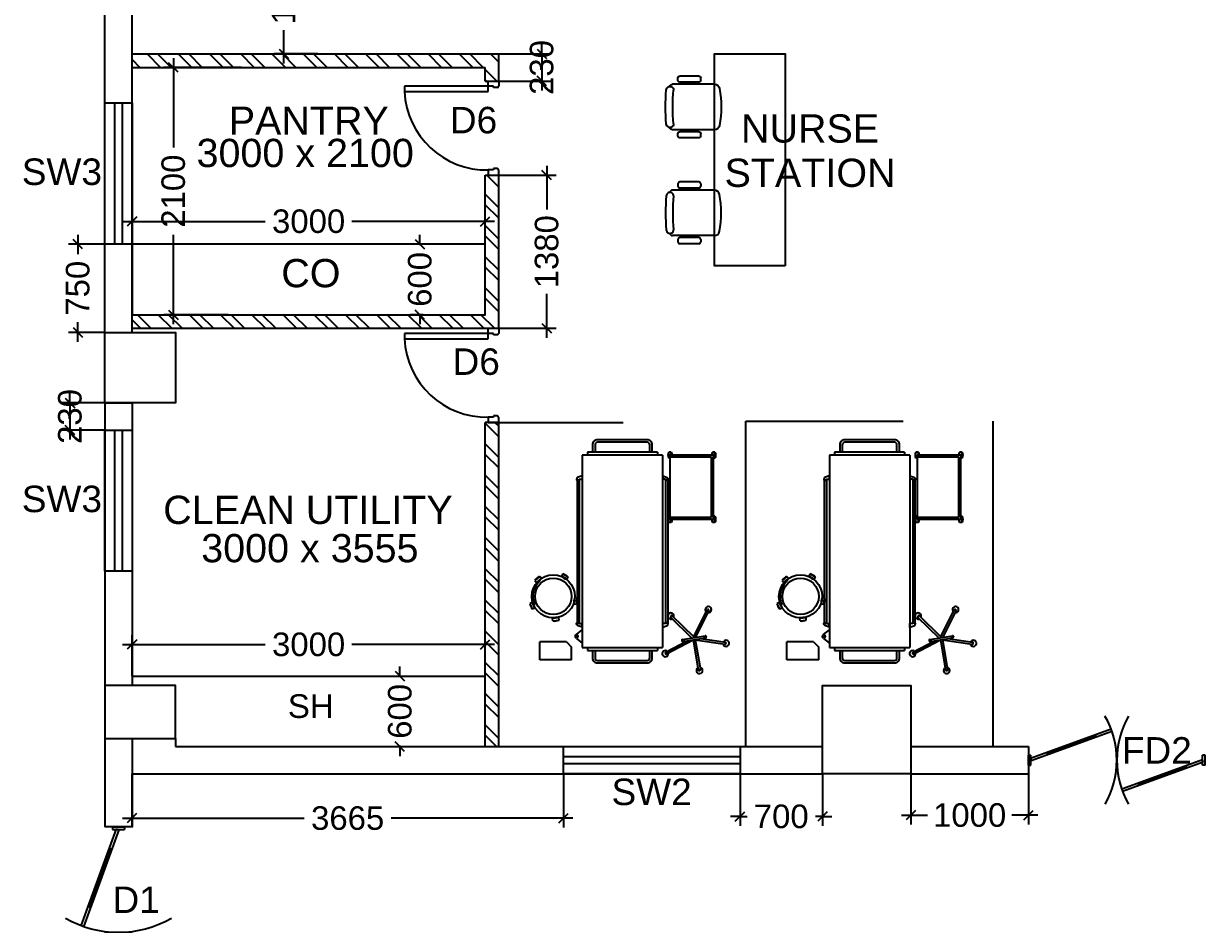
# Model space of a CAD drawing. Extents: x 7897917 to 8423973, y -6487334 to -6173396.
# Drawn here: x 7997062 to 8007034, y -6431390 to -6423734 of the extents above; entities that cross this region are included whole.
import ezdxf
from ezdxf.enums import TextEntityAlignment as Align

# ---------------------------------------------------------------- set-up
doc = ezdxf.new("R2010")
doc.units = 0
doc.header["$LTSCALE"] = 600
doc.header["$MEASUREMENT"] = 0
doc.header["$PDMODE"] = 35
doc.layers.get('0').update_dxf_attribs({"linetype": 'CONTINUOUS'})
doc.layers.get('Defpoints').update_dxf_attribs({"linetype": 'CONTINUOUS'})
for name, color, linetype in [('Beds', 33, 'CONTINUOUS'), ('Counter', 7, 'CONTINUOUS'), ('DOOR', 32, 'CONTINUOUS'), ('Fire Door', 10, 'CONTINUOUS'), ('FURN', 32, 'CONTINUOUS'), ('furniture', 33, 'CONTINUOUS'), ('joinery', 7, 'CONTINUOUS'), ('LA-column', 3, 'CONTINUOUS'), ('LOADING', 140, 'CONTINUOUS'), ('PARTI', 21, 'CONTINUOUS'), ('Parti Hat', 35, 'CONTINUOUS'), ('Room Dim', 1, 'CONTINUOUS'), ('Shleves', 7, 'CONTINUOUS'), ('TEXT', 6, 'CONTINUOUS'), ('Walls', 7, 'CONTINUOUS'), ('WIN', 151, 'CONTINUOUS'), ('Window', 4, 'CONTINUOUS'), ('Working Dim', 5, 'CONTINUOUS')]:
    doc.layers.add(name, color=color, linetype=linetype)
doc.styles.add('ari', font='arial.ttf')
doc.styles.add('ARIAL', font='arial.ttf')
doc.linetypes.add('ZIGZAG', pattern='A,0.0001,-0.2,[131,ltypeshp.shx,S=0.2,R=0,X=-0.2,Y=0],-0.4,[131,ltypeshp.shx,S=0.2,R=180,X=0.2,Y=0],-0.2', length=0.8001)
doc.dimstyles.new('int. dim', dxfattribs={"dimtxt": 450, "dimasz": 80, "dimexe": 80, "dimexo": 0, "dimgap": 70, "dimtad": 0, "dimdec": 0, "dimzin": 12, "dimdsep": 46, "dimtxsty": 'ari', "dimblk": 'OBLIQUE', "dimcen": 2, "dimdle": 80, "dimclrd": 256, "dimclre": 256, "dimclrt": 6, "dimadec": 0, "dimazin": 0, "dimtfac": 1, "dimtdec": 0, "dimtix": 1, "dimtmove": 2, "dimatfit": 3, "dimfxl": 1, "dimtolj": 1, "dimtzin": 0, "dimlwd": -1, "dimlwe": -1, "dimarcsym": 0})

# ---------------------------------------------------------------- blocks, each defined once
blk = doc.blocks.new('1000')
at = {"layer": 'DOOR'}
for p, q in [((0, -100), (0, 0)), ((0, 0), (50, 0)), ((50, -100), (0, -100)), ((50, 0), (50, -2)), ((63, -49), (50, -49)), ((50, -49), (50, -100)), ((50, -100), (50, -901)), ((100, -100), (50, -100)), ((63, -13), (61, -13)), ((63, -13), (63, -49)), ((100, -901), (100, -100)), ((837, -13), (837, -49)), ((837, -13), (839, -13)), ((837, -49), (850, -49)), ((850, 0), (850, -2)), ((900, 0), (850, 0)), ((850, -49), (850, -100)), ((850, -100), (900, -100)), ((900, -100), (900, 0)), ((50, -901), (100, -901))]:
    blk.add_line(p, q, dxfattribs=at)
for centre, major_axis, start_param, end_param in [((50, -13), (-7.95, 7.95), 3.926991, 5.497787), ((850, -13), (7.95, 7.95), 0.785398, 2.356194)]:
    blk.add_ellipse(centre, major_axis=major_axis, ratio=1, start_param=start_param, end_param=end_param, dxfattribs=at)
at = {"layer": 'DOOR', "color": 145}
blk.add_ellipse((64, -115), major_axis=(-520, 590), ratio=1, start_param=2.464943, end_param=4.009476, dxfattribs=at)
blk = doc.blocks.new('A$C3F1C328A')
at = {"layer": 'furniture'}
for p, q in [((354.9, 204.2), (-2.2, 204.2)), ((44.1, 238.5), (44.1, 256.7)), ((221, 273.8), (61.2, 273.8)), ((221, 221.3), (61.2, 221.3)), ((172.4, 204.2), (172.4, 221.3)), ((195.7, 204.2), (195.7, 221.3)), ((238.2, 238.5), (238.2, 256.7)), ((354.9, -181.9), (-2.2, -181.9)), ((221, -198.9), (61.2, -198.9)), ((172.4, -198.9), (172.4, -181.9)), ((195.7, -198.9), (195.7, -181.9)), ((44.1, -234.3), (44.1, -216.1)), ((221, -251.5), (61.2, -251.5)), ((238.2, -234.3), (238.2, -216.1))]:
    blk.add_line(p, q, dxfattribs=at)
at = {"layer": 'furniture', "extrusion": (0, 0, -1)}
for centre, major_axis, start_param, end_param in [((-2.2, 182.4), (-15.5, -15.5), 0.934239, 2.356194), ((61.2, 256.7), (-12.1, -12.1), 0.785398, 2.356194), ((61.2, 238.5), (12.1, -12.1), 0.785398, 2.356194), ((221, 256.7), (12.1, -12.1), 3.926991, 5.497787), ((221, 238.5), (-12.1, -12.1), 3.926991, 5.497787), ((354.9, 160.5), (-12.6, -41.9), 2.848497, 4.251168), ((1541.4, 11.3), (1599.3, -104.6), 2.986471, 3.166131), ((-24.1, 154.9), (21.7, -21.7), 2.356194, 5.497787), ((1554.9, 11.3), (11.3, -1554.9), 1.485446, 1.670638), ((-524.7, 11.2), (8.6, -935.9), 4.553487, 4.889738), ((-24.1, -132.5), (21.7, -21.7), 5.497787, 8.63938), ((-2.2, -160), (15.5, -15.5), 0.785398, 2.207354), ((61.2, -216.1), (-12.1, -12.1), 0.785398, 2.356194), ((221, -216.1), (12.1, -12.1), 3.926991, 5.497787), ((354.9, -138.1), (0.5, -43.8), -1.391051, 0.011619), ((61.2, -234.3), (12.1, -12.1), 0.785398, 2.356194), ((221, -234.3), (-12.1, -12.1), 3.926991, 5.497787)]:
    blk.add_ellipse(centre, major_axis=major_axis, ratio=1, start_param=start_param, end_param=end_param, dxfattribs=at)
blk = doc.blocks.new('_Oblique')
at = {"color": 0, "linetype": 'ByBlock', "lineweight": -2}
blk.add_line((-0.5, -0.5), (0.5, 0.5), dxfattribs=at)
blk = doc.blocks.new('*D2228')
at = {"layer": 'Defpoints', "color": 0, "transparency": 16777216}
for p in [(7998335, -6424109.3), (7998914.9, -6424109.3, 23.1), (7998800, -6426208.9, 33.3)]:
    blk.add_point(p, dxfattribs=at)
at = {"layer": 'Working Dim', "transparency": 16777216}
for p, q in [((7998335, -6424029.3), (7998335, -6424789.1)), ((7998914.9, -6424109.3), (7998255, -6424109.3)), ((7998335, -6426288.9), (7998335, -6425529.1)), ((7998800, -6426208.9), (7998255, -6426208.9))]:
    blk.add_line(p, q, dxfattribs=at)
at = {"layer": 'Working Dim', "transparency": 16777216, "xscale": 80, "yscale": 80, "zscale": 80}
for p, rotation in [((7998335, -6424109.3), 90), ((7998335, -6426208.9), 270)]:
    blk.add_blockref('_Oblique', p, dxfattribs=dict(at, rotation=rotation))
at = {"layer": 'Working Dim', "color": 6, "transparency": 16777216, "insert": (7998335, -6425159.1), "char_height": 200, "attachment_point": 5, "rotation": 90, "style": 'ari'}
blk.add_mtext('\\A1;2100', dxfattribs=at)
blk = doc.blocks.new('*D2236')
at = {"layer": 'Defpoints', "color": 0, "transparency": 16777216}
for p in [(7997983.9, -6425415.9), (7997983.9, -6425608.9, 33.3), (8000983.9, -6425608.9, 33.3)]:
    blk.add_point(p, dxfattribs=at)
at = {"layer": 'Working Dim', "transparency": 16777216}
for p, q in [((7997983.9, -6425608.9), (7997983.9, -6425335.9)), ((8000983.9, -6425608.9), (8000983.9, -6425335.9)), ((7997903.9, -6425415.9), (7999115.6, -6425415.9)), ((8001063.9, -6425415.9), (7999852.1, -6425415.9))]:
    blk.add_line(p, q, dxfattribs=at)
at = {"layer": 'Working Dim', "transparency": 16777216, "xscale": 80, "yscale": 80, "zscale": 80, "rotation": 180}
blk.add_blockref('_Oblique', (7997983.9, -6425415.9), dxfattribs=at)
at = {"layer": 'Working Dim', "transparency": 16777216, "xscale": 80, "yscale": 80, "zscale": 80}
blk.add_blockref('_Oblique', (8000983.9, -6425415.9), dxfattribs=at)
at = {"layer": 'Working Dim', "color": 6, "transparency": 16777216, "insert": (7999483.9, -6425415.9), "char_height": 200, "attachment_point": 5, "style": 'ari'}
blk.add_mtext('\\A1;3000', dxfattribs=at)
blk = doc.blocks.new('*D2238')
at = {"layer": 'Defpoints', "color": 0, "transparency": 16777216}
for p in [(7999513.9, -6422873.7, 13.3), (7999272.5, -6423993.3), (7999563.4, -6423993.3, 23.1)]:
    blk.add_point(p, dxfattribs=at)
at = {"layer": 'Working Dim', "transparency": 16777216}
for p, q in [((7999272.5, -6422793.7), (7999272.5, -6423074.6)), ((7999513.9, -6422873.7), (7999192.5, -6422873.7)), ((7999272.5, -6424073.3), (7999272.5, -6423792.4)), ((7999563.4, -6423993.3), (7999192.5, -6423993.3))]:
    blk.add_line(p, q, dxfattribs=at)
at = {"layer": 'Working Dim', "transparency": 16777216, "xscale": 80, "yscale": 80, "zscale": 80}
for p, rotation in [((7999272.5, -6422873.7), 90), ((7999272.5, -6423993.3), 270)]:
    blk.add_blockref('_Oblique', p, dxfattribs=dict(at, rotation=rotation))
at = {"layer": 'Working Dim', "color": 6, "transparency": 16777216, "insert": (7999272.5, -6423433.5), "char_height": 200, "attachment_point": 5, "rotation": 90, "style": 'ari'}
blk.add_mtext('\\A1;1120', dxfattribs=at)
blk = doc.blocks.new('*D2242')
at = {"layer": 'Defpoints', "color": 0, "transparency": 16777216}
for p in [(8004598.3, -6430108.8, 13.3), (8005598.4, -6430108.8, 13.3), (8005598.4, -6430461.2)]:
    blk.add_point(p, dxfattribs=at)
at = {"layer": 'Working Dim', "transparency": 16777216}
for p, q in [((8004598.3, -6430108.8), (8004598.3, -6430541.2)), ((8005598.4, -6430108.8), (8005598.4, -6430541.2)), ((8004518.3, -6430461.2), (8004739.5, -6430461.2)), ((8005678.4, -6430461.2), (8005457.2, -6430461.2))]:
    blk.add_line(p, q, dxfattribs=at)
at = {"layer": 'Working Dim', "transparency": 16777216, "xscale": 80, "yscale": 80, "zscale": 80, "rotation": 180}
blk.add_blockref('_Oblique', (8004598.3, -6430461.2), dxfattribs=at)
at = {"layer": 'Working Dim', "transparency": 16777216, "xscale": 80, "yscale": 80, "zscale": 80}
blk.add_blockref('_Oblique', (8005598.4, -6430461.2), dxfattribs=at)
at = {"layer": 'Working Dim', "color": 6, "transparency": 16777216, "insert": (8005098.4, -6430461.2), "char_height": 200, "attachment_point": 5, "style": 'ari'}
blk.add_mtext('\\A1;1000', dxfattribs=at)
blk = doc.blocks.new('*D2243')
at = {"layer": 'Defpoints', "color": 0, "transparency": 16777216}
for p in [(7997982.9, -6430108.8, 13.3), (8001648.1, -6430108.8), (7997982.9, -6430486.9)]:
    blk.add_point(p, dxfattribs=at)
at = {"layer": 'Working Dim', "transparency": 16777216}
for p, q in [((7997982.9, -6430108.8), (7997982.9, -6430566.9)), ((8001648.1, -6430108.8), (8001648.1, -6430566.9)), ((7997902.9, -6430486.9), (7999446.2, -6430486.9)), ((8001728.1, -6430486.9), (8000184.8, -6430486.9))]:
    blk.add_line(p, q, dxfattribs=at)
at = {"layer": 'Working Dim', "transparency": 16777216, "xscale": 80, "yscale": 80, "zscale": 80, "rotation": 180}
blk.add_blockref('_Oblique', (7997982.9, -6430486.9), dxfattribs=at)
at = {"layer": 'Working Dim', "transparency": 16777216, "xscale": 80, "yscale": 80, "zscale": 80}
blk.add_blockref('_Oblique', (8001648.1, -6430486.9), dxfattribs=at)
at = {"layer": 'Working Dim', "color": 6, "transparency": 16777216, "insert": (7999815.5, -6430486.9), "char_height": 200, "attachment_point": 5, "style": 'ari'}
blk.add_mtext('\\A1;3665', dxfattribs=at)
blk = doc.blocks.new('*D2244')
at = {"layer": 'Defpoints', "color": 0, "transparency": 16777216}
for p in [(8000983.9, -6429010.7), (7997983.9, -6429278.8, 23.1), (8000983.9, -6429278.8, 23.1)]:
    blk.add_point(p, dxfattribs=at)
at = {"layer": 'Working Dim', "transparency": 16777216}
for p, q in [((7997983.9, -6429278.8), (7997983.9, -6428930.7)), ((8000983.9, -6429278.8), (8000983.9, -6428930.7)), ((7997903.9, -6429010.7), (7999115.6, -6429010.7)), ((8001063.9, -6429010.7), (7999852.1, -6429010.7))]:
    blk.add_line(p, q, dxfattribs=at)
at = {"layer": 'Working Dim', "transparency": 16777216, "xscale": 80, "yscale": 80, "zscale": 80, "rotation": 180}
blk.add_blockref('_Oblique', (7997983.9, -6429010.7), dxfattribs=at)
at = {"layer": 'Working Dim', "transparency": 16777216, "xscale": 80, "yscale": 80, "zscale": 80}
blk.add_blockref('_Oblique', (8000983.9, -6429010.7), dxfattribs=at)
at = {"layer": 'Working Dim', "color": 6, "transparency": 16777216, "insert": (7999483.9, -6429010.7), "char_height": 200, "attachment_point": 5, "style": 'ari'}
blk.add_mtext('\\A1;3000', dxfattribs=at)
blk = doc.blocks.new('HF12177-P')
for p, q in [((0, 0), (-0.172, 0.237)), ((0, 0), (0.172, 0.237)), ((-0.02, -0.007), (-0.189, 0.225)), ((0.02, -0.007), (0.189, 0.225)), ((-0.063, -0.027), (-0.295, -0.102)), ((-0.01, -0.031), (-0.289, -0.121)), ((-0.12, -0.015), (-0.12, -0.019)), ((-0.112, -0.007), (0.112, -0.007)), ((-0.112, -0.027), (0.112, -0.027)), ((-0.1, -0.007), (-0.1, -0.027)), ((-0.01, -0.031), (-0.01, -0.324)), ((0.01, -0.031), (0.01, -0.324)), ((0.01, -0.031), (0.289, -0.121)), ((0.063, -0.027), (0.295, -0.102)), ((0.1, -0.007), (0.1, -0.027)), ((0.12, -0.015), (0.12, -0.019))]:
    blk.add_line(p, q)
for centre, radius, start, end in [((-0.185, 0.238), 0.03, 325.4712, 286.5288), ((-0.182, 0.23), 0.008, 126.3733, 216), ((0, -0.017), 0.315, 125.6267, 126.3733), ((-0.179, 0.233), 0.008, 36, 125.6267), ((0.185, 0.238), 0.03, 253.4712, 214.5288), ((0.179, 0.233), 0.008, 54.3733, 144), ((0, -0.017), 0.315, 53.6267, 54.3733), ((0.182, 0.23), 0.008, 324, 53.6267), ((-0.3, -0.114), 0.03, 37.4712, 358.5288), ((-0.293, -0.11), 0.008, 108, 197.6267), ((0, -0.017), 0.315, 197.6267, 198.3733), ((-0.112, -0.015), 0.008, 90, 180), ((-0.112, -0.019), 0.008, 180, 270), ((0.112, -0.015), 0.008, 0, 90), ((0.112, -0.019), 0.008, 270, 0), ((0.3, -0.114), 0.03, 181.4712, 142.5288), ((0.293, -0.11), 0.008, 342.3733, 72), ((0, -0.017), 0.315, 341.6267, 342.3733), ((-0.291, -0.114), 0.008, 198.3733, 288), ((0.291, -0.114), 0.008, 252, 341.6267), ((0, -0.332), 0.03, 109.4712, 70.5288), ((-0.002, -0.324), 0.008, 180, 269.6267), ((0, -0.017), 0.315, 269.6267, 270.3733), ((0.002, -0.324), 0.008, 270.3733, 0)]:
    blk.add_arc(centre, radius, start, end)
blk = doc.blocks.new('HF10037A-P')
for p, q in [((-0.03, 0.413), (-0.03, 0.388)), ((0.03, 0.413), (-0.03, 0.413)), ((0.03, 0.388), (-0.03, 0.388)), ((0.03, 0.413), (0.03, 0.388)), ((-0.216, 0.279), (-0.23, 0.221)), ((-0.216, 0.279), (-0.192, 0.273)), ((-0.192, 0.273), (-0.206, 0.215)), ((0.191, 0.27), (0.215, 0.277)), ((0.191, 0.27), (0.209, 0.212)), ((0.191, 0.237), (0.2, 0.24)), ((0.215, 0.277), (0.233, 0.22)), ((-0.23, 0.221), (-0.206, 0.215)), ((0.209, 0.212), (0.233, 0.22)), ((-0.164, 0.006), (-0.149, 0.026)), ((-0.164, 0.006), (-0.116, -0.03)), ((-0.149, 0.026), (-0.101, -0.01)), ((0.096, -0.011), (0.146, 0.023)), ((0.111, 0.011), (0.116, 0.003)), ((0.111, -0.031), (0.16, 0.003)), ((0.16, 0.003), (0.146, 0.023)), ((-0.116, -0.03), (-0.101, -0.01)), ((0.111, -0.031), (0.096, -0.011))]:
    blk.add_line(p, q)
for radius in [0.21, 0.177]:
    blk.add_circle((0, 0.177), radius)
for centre, radius, start, end in [((0, 0.325), 0.0925, 71.0754, 108.9246), ((0, 0.475), 0.0925, 251.0754, 288.9246), ((-0.138, 0.229), 0.0925, 147.3419, 185.1912), ((-0.284, 0.265), 0.0925, 327.3419, 5.1912), ((0, 0.177), 0.2, 303.6037, 17.3657), ((0.284, 0.268), 0.0925, 178.8412, 216.6904), ((0.141, 0.222), 0.0925, 358.8412, 36.6904), ((-0.087, 0.058), 0.0925, 214.1875, 252.0368), ((-0.177, -0.062), 0.0925, 34.1875, 72.0368), ((0.171, -0.066), 0.0925, 105.5121, 143.3614), ((0.086, 0.058), 0.0925, 285.5121, 323.3614)]:
    blk.add_arc(centre, radius, start, end)
blk = doc.blocks.new('ME17678-P')
at = {"layer": 'furniture', "color": 21}
for p, q in [((-0.05, 0.175), (0.26, 0.175)), ((-0.05, 0.175), (-0.05, 0.05)), ((0.26, 0.175), (0.26, 0)), ((0, 0), (-0.05, 0.05)), ((0, 0), (0.26, 0))]:
    blk.add_line(p, q, dxfattribs=at)
blk = doc.blocks.new('A$C6969112B')
at = {"layer": 'furniture', "color": 8}
for p, q in [((428.3, 1689), (477.6, 1728.6)), ((477.6, 1766.3), (1159.9, 1766.3)), ((477.6, 130.9), (477.6, 1766.3)), ((521.2, 1792.5), (1116.3, 1792.5)), ((521.2, 1766.3), (521.2, 1792.5)), ((1116.3, 1766.3), (1116.3, 1792.5)), ((1159.9, 130.9), (1159.9, 1766.3)), ((428.3, 1654.1), (477.6, 1614.5)), ((432.3, 1559.1), (432.3, 1556.9)), ((433.9, 342.6), (433.9, 1556.9)), ((451.4, 342.6), (451.4, 1556.9)), ((453, 1559.1), (453, 1556.9)), ((476, 1595), (476, 1560.9)), ((1161.6, 1595), (1161.6, 1560.9)), ((1184.5, 1559.1), (1184.5, 1556.9)), ((1186.1, 342.6), (1186.1, 1556.9)), ((1203.6, 342.6), (1203.6, 1556.9)), ((1205.2, 1559.1), (1205.2, 1556.9)), ((1234.1, 702.5), (1212.3, 702.5)), ((1212.3, 702.5), (1212.3, 650.2)), ((1234.1, 702.5), (1234.1, 676.4)), ((1605, 702.5), (1583.2, 702.5)), ((1583.2, 702.5), (1583.2, 676.4)), ((1605, 702.5), (1605, 650.2)), ((1223.2, 650.2), (1212.3, 650.2)), ((1223.2, 130.9), (1223.2, 676.4)), ((1223.2, 676.4), (1594.1, 676.4)), ((1223.2, 658.9), (1576.7, 658.9)), ((1576.7, 658.9), (1576.7, 148.4)), ((1594.1, 676.4), (1594.1, 130.9)), ((1605, 650.2), (1594.1, 650.2)), ((432.3, 340.4), (432.3, 342.6)), ((453, 340.4), (453, 342.6)), ((476, 304.5), (476, 338.6)), ((1161.6, 304.5), (1161.6, 338.6)), ((1184.5, 340.4), (1184.5, 342.6)), ((1205.2, 340.4), (1205.2, 342.6)), ((1159.9, 130.9), (477.6, 130.9)), ((521.2, 104.7), (521.2, 130.9)), ((1116.3, 104.7), (521.2, 104.7)), ((1116.3, 104.7), (1116.3, 130.9)), ((1223.2, 157.1), (1212.3, 157.1)), ((1212.3, 157.1), (1212.3, 104.7)), ((1234.1, 104.7), (1212.3, 104.7)), ((1576.7, 148.4), (1223.2, 148.4)), ((1594.1, 130.9), (1223.2, 130.9)), ((1234.1, 130.9), (1234.1, 104.7)), ((1583.2, 130.9), (1583.2, 104.7)), ((1605, 104.7), (1583.2, 104.7)), ((1605, 157.1), (1594.1, 157.1)), ((1605, 157.1), (1605, 104.7))]:
    blk.add_line(p, q, dxfattribs=at)
for points in [[(564.9, 1792.5), (564.9, 1853.6, -0.414214), (608.5, 1897.3), (1029, 1897.3, -0.414214), (1072.7, 1853.6), (1072.7, 1792.5)], [(586.7, 1792.5), (586.7, 1853.6, -0.414214), (608.5, 1875.4), (1029, 1875.4, -0.414214), (1050.8, 1853.6), (1050.8, 1792.5)], [(476, 1592.7), (451.4, 1585, 0.318781), (430, 1563.1), (430, 1559.1), (455.4, 1559.1), (455.4, 1563.1), (476, 1563.1)], [(1161.6, 1592.7), (1186.1, 1585, -0.318781), (1207.6, 1563.1), (1207.6, 1559.1), (1182.1, 1559.1), (1182.1, 1563.1), (1161.6, 1563.1)], [(476, 306.8), (451.4, 314.4, -0.318781), (430, 336.4), (430, 340.4), (455.4, 340.4), (455.4, 336.4), (476, 336.4)], [(1161.6, 306.8), (1186.1, 314.4, 0.318781), (1207.6, 336.4), (1207.6, 340.4), (1182.1, 340.4), (1182.1, 336.4), (1161.6, 336.4)], [(1072.7, 104.7), (1072.7, 43.6, -0.414214), (1029, 0), (608.5, 0, -0.414214), (564.9, 43.6), (564.9, 104.7)], [(1050.8, 104.7), (1050.8, 43.6, -0.414214), (1029, 21.8), (608.5, 21.8, -0.414214), (586.7, 43.6), (586.7, 104.7)]]:
    blk.add_lwpolyline(points, format="xyb", dxfattribs=at)
for points in [[(432.3, 1556.9), (453, 1556.9)], [(476, 1595), (477.6, 1595)], [(476, 1560.9), (477.6, 1560.9)], [(1161.6, 1595), (1159.9, 1595)], [(1161.6, 1560.9), (1159.9, 1560.9)], [(1205.2, 1556.9), (1184.5, 1556.9)], [(432.3, 342.6), (453, 342.6)], [(476, 338.6), (477.6, 338.6)], [(476, 304.5), (477.6, 304.5)], [(1161.6, 338.6), (1159.9, 338.6)], [(1161.6, 304.5), (1159.9, 304.5)], [(1205.2, 342.6), (1184.5, 342.6)]]:
    blk.add_lwpolyline(points, dxfattribs=at)
blk.add_circle((435.1, 1671.6), 9.27, dxfattribs=at)
for centre, radius, start, end in [((440.7, 1671.6), 21.4, 125.42703, 234.57297), ((1288.7, 676.4), 80.7, 161.07536, 198.92464), ((1157.8, 676.4), 80.7, 0, 18.92464), ((1659.6, 676.4), 80.7, 161.07536, 180), ((1528.7, 676.4), 80.7, 341.07536, 18.92464), ((1288.7, 130.9), 80.7, 161.07536, 198.92464), ((1157.8, 130.9), 80.7, 341.07536, 0), ((1659.6, 130.9), 80.7, 180, 198.92464), ((1528.7, 130.9), 80.7, 341.07536, 18.92464)]:
    blk.add_arc(centre, radius, start, end, dxfattribs=at)
at = {"layer": 'LOADING', "color": 8, "yscale": 872.7299101983663, "zscale": 872.7299101979671}
for name, p, xscale, rotation in [('HF12177-P', (1424.7, 1676), -872.7299101979006, 170.2976301882088), ('HF10037A-P', (215.1, 1178), -872.7299102004868, 353.6512974186875)]:
    blk.add_blockref(name, p, dxfattribs=dict(at, xscale=xscale, rotation=rotation))
at = {"layer": 'LOADING', "color": 8, "xscale": -872.7299101983663, "yscale": 872.7299101983663, "zscale": 872.7299101979671}
blk.add_blockref('ME17678-P', (343.2, 1718.8), dxfattribs=at)
blk = doc.blocks.new('*D2261')
at = {"layer": 'Defpoints', "color": 0, "transparency": 16777216}
for p in [(8000428.9, -6425608.9), (8000457.7, -6425608.9, 12.1), (8000457.7, -6426208.9, 12.1)]:
    blk.add_point(p, dxfattribs=at)
at = {"layer": 'Working Dim', "transparency": 16777216}
for p, q in [((8000428.9, -6425608.9), (8000428.9, -6425528.9)), ((8000457.7, -6425608.9), (8000348.9, -6425608.9)), ((8000428.9, -6425608.9), (8000428.9, -6425617.8)), ((8000457.7, -6426208.9), (8000348.9, -6426208.9)), ((8000428.9, -6426208.9), (8000428.9, -6426200.1)), ((8000428.9, -6426208.9), (8000428.9, -6426288.9))]:
    blk.add_line(p, q, dxfattribs=at)
at = {"layer": 'Working Dim', "transparency": 16777216, "xscale": 80, "yscale": 80, "zscale": 80}
for p, rotation in [((8000428.9, -6425608.9), 270), ((8000428.9, -6426208.9), 90)]:
    blk.add_blockref('_Oblique', p, dxfattribs=dict(at, rotation=rotation))
at = {"layer": 'Working Dim', "color": 6, "transparency": 16777216, "insert": (8000428.9, -6425908.9), "char_height": 200, "attachment_point": 5, "rotation": 90, "style": 'ari'}
blk.add_mtext('\\A1;600', dxfattribs=at)
blk = doc.blocks.new('*D2262')
at = {"layer": 'Defpoints', "color": 0, "transparency": 16777216}
for p in [(8000201.9, -6429278.8), (8000259.4, -6429278.8), (8000201.9, -6429878.8)]:
    blk.add_point(p, dxfattribs=at)
at = {"layer": 'Working Dim', "transparency": 16777216}
for p, q in [((8000259.4, -6429278.8), (8000259.4, -6429198.8)), ((8000201.9, -6429278.8), (8000339.4, -6429278.8)), ((8000259.4, -6429278.8), (8000259.4, -6429287.7)), ((8000201.9, -6429878.8), (8000339.4, -6429878.8)), ((8000259.4, -6429878.8), (8000259.4, -6429870)), ((8000259.4, -6429878.8), (8000259.4, -6429958.8))]:
    blk.add_line(p, q, dxfattribs=at)
at = {"layer": 'Working Dim', "transparency": 16777216, "xscale": 80, "yscale": 80, "zscale": 80}
for p, rotation in [((8000259.4, -6429278.8), 270), ((8000259.4, -6429878.8), 90)]:
    blk.add_blockref('_Oblique', p, dxfattribs=dict(at, rotation=rotation))
at = {"layer": 'Working Dim', "color": 6, "transparency": 16777216, "insert": (8000259.4, -6429578.8), "char_height": 200, "attachment_point": 5, "rotation": 90, "style": 'ari'}
blk.add_mtext('\\A1;600', dxfattribs=at)
blk = doc.blocks.new('*D2263')
at = {"layer": 'Defpoints', "color": 0, "transparency": 16777216}
for p in [(8001098.9, -6423993.3), (8001098.9, -6424223.3), (8001463.7, -6424223.3)]:
    blk.add_point(p, dxfattribs=at)
at = {"layer": 'Working Dim', "transparency": 16777216}
for p, q in [((8001463.7, -6423993.3), (8001463.7, -6423913.3)), ((8001098.9, -6423993.3), (8001543.7, -6423993.3)), ((8001463.7, -6423993.3), (8001463.7, -6424223.3)), ((8001098.9, -6424223.3), (8001543.7, -6424223.3)), ((8001463.7, -6424223.3), (8001463.7, -6424303.3))]:
    blk.add_line(p, q, dxfattribs=at)
at = {"layer": 'Working Dim', "transparency": 16777216, "xscale": 80, "yscale": 80, "zscale": 80}
for p, rotation in [((8001463.7, -6423993.3), 270), ((8001463.7, -6424223.3), 90)]:
    blk.add_blockref('_Oblique', p, dxfattribs=dict(at, rotation=rotation))
at = {"layer": 'Working Dim', "color": 6, "transparency": 16777216, "insert": (8001463.7, -6424108.3), "char_height": 200, "attachment_point": 5, "rotation": 90, "style": 'ari'}
blk.add_mtext('\\A1;230', dxfattribs=at)
blk = doc.blocks.new('*D2264')
at = {"layer": 'Defpoints', "color": 0, "transparency": 16777216}
for p in [(8001098.9, -6425023.3), (8001098.9, -6426324.1), (8001506.1, -6426324.1)]:
    blk.add_point(p, dxfattribs=at)
at = {"layer": 'Working Dim', "transparency": 16777216}
for p, q in [((8001506.1, -6424943.3), (8001506.1, -6425314.8)), ((8001098.9, -6425023.3), (8001586.1, -6425023.3)), ((8001506.1, -6426404.1), (8001506.1, -6426032.6)), ((8001098.9, -6426324.1), (8001586.1, -6426324.1))]:
    blk.add_line(p, q, dxfattribs=at)
at = {"layer": 'Working Dim', "transparency": 16777216, "xscale": 80, "yscale": 80, "zscale": 80}
for p, rotation in [((8001506.1, -6425023.3), 90), ((8001506.1, -6426324.1), 270)]:
    blk.add_blockref('_Oblique', p, dxfattribs=dict(at, rotation=rotation))
at = {"layer": 'Working Dim', "color": 6, "transparency": 16777216, "insert": (8001506.1, -6425673.7), "char_height": 200, "attachment_point": 5, "rotation": 90, "style": 'ari'}
blk.add_mtext('\\A1;1380', dxfattribs=at)
blk = doc.blocks.new('*D2265')
at = {"layer": 'Defpoints', "color": 0, "transparency": 16777216}
for p in [(7997753.9, -6426958.7, 3.4), (7997456.9, -6427188.8), (7997753.9, -6427188.8)]:
    blk.add_point(p, dxfattribs=at)
at = {"layer": 'Working Dim', "transparency": 16777216}
for p, q in [((7997456.9, -6426958.7), (7997456.9, -6426878.7)), ((7997753.9, -6426958.7), (7997376.9, -6426958.7)), ((7997456.9, -6426958.7), (7997456.9, -6427188.8)), ((7997753.9, -6427188.8), (7997376.9, -6427188.8)), ((7997456.9, -6427188.8), (7997456.9, -6427268.8))]:
    blk.add_line(p, q, dxfattribs=at)
at = {"layer": 'Working Dim', "transparency": 16777216, "xscale": 80, "yscale": 80, "zscale": 80}
for p, rotation in [((7997456.9, -6426958.7), 270), ((7997456.9, -6427188.8), 90)]:
    blk.add_blockref('_Oblique', p, dxfattribs=dict(at, rotation=rotation))
at = {"layer": 'Working Dim', "color": 6, "transparency": 16777216, "insert": (7997456.9, -6427073.8), "char_height": 200, "attachment_point": 5, "rotation": 90, "style": 'ari'}
blk.add_mtext('\\A1;230', dxfattribs=at)
blk = doc.blocks.new('Z$W@#5624')
at = {"layer": 'DOOR'}
for p, q in [((19.2, 469.7), (840.4, 768.6)), ((27.7, 446.2), (848.9, 745.1)), ((676.2, 708.8), (684.7, 685.4)), ((187.7, 517.8), (680.4, 697.1)), ((0, 399.5), (0, 499.4)), ((0, 499.4), (25, 499.4)), ((25, 399.5), (25, 499.4)), ((183.4, 529.5), (192, 506)), ((1797.8, 499.4), (1772.8, 499.4)), ((1772.8, 399.5), (1772.8, 499.4)), ((1797.8, 399.5), (1797.8, 499.4)), ((0, 399.5), (25, 399.5)), ((19.2, 469.7), (27.7, 446.2)), ((1770, 452.6), (948.8, 153.7)), ((1778.6, 429.2), (957.4, 130.3)), ((1778.6, 429.2), (1770, 452.6)), ((1797.8, 399.5), (1772.8, 399.5)), ((1610.1, 381.1), (1117.3, 201.8)), ((1614.3, 369.4), (1605.8, 392.9)), ((1113.1, 213.5), (1121.6, 190.1))]:
    blk.add_line(p, q, dxfattribs=at)
at = {"layer": 'DOOR', "color": 145}
for centre, start_param, end_param in [((0, 449.4), 2.617994, 3.665191), ((1797.8, 449.4), -0.523599, 0.523599)]:
    blk.add_ellipse(centre, major_axis=(-898.9, 0), ratio=1, start_param=start_param, end_param=end_param, dxfattribs=at)
blk = doc.blocks.new('A$C15456D16')
at = {"layer": 'Fire Door'}
for p, q in [((969, -4), (56, 329)), ((969, -4), (56, 329)), ((969, -4), (56, 329)), ((979, 23), (65, 355)), ((979, 23), (65, 355)), ((979, 23), (65, 355)), ((248, 289), (238, 262)), ((248, 289), (238, 262)), ((248, 289), (238, 262)), ((791, 76), (243, 276)), ((791, 76), (243, 276)), ((791, 76), (243, 276)), ((-1000, 56), (-972, 56)), ((-1000, -56), (-1000, 56)), ((-1000, 56), (-972, 56)), ((-1000, -56), (-1000, 56)), ((-1000, 56), (-972, 56)), ((-1000, -56), (-1000, 56)), ((-979, -23), (-969, 4)), ((-979, -23), (-969, 4)), ((-979, -23), (-969, 4)), ((-972, -56), (-972, 56)), ((-972, -56), (-972, 56)), ((-972, -56), (-972, 56)), ((-969, 4), (-56, -329)), ((-969, 4), (-56, -329)), ((-969, 4), (-56, -329)), ((796, 89), (786, 63)), ((796, 89), (786, 63)), ((796, 89), (786, 63)), ((979, 23), (969, -4)), ((979, 23), (969, -4)), ((979, 23), (969, -4)), ((1000, 56), (972, 56)), ((972, -56), (972, 56)), ((1000, 56), (972, 56)), ((972, -56), (972, 56)), ((1000, 56), (972, 56)), ((972, -56), (972, 56)), ((1000, -56), (1000, 56)), ((1000, -56), (1000, 56)), ((1000, -56), (1000, 56)), ((-1000, -56), (-972, -56)), ((-1000, -56), (-972, -56)), ((-1000, -56), (-972, -56)), ((-979, -23), (-65, -355)), ((-979, -23), (-65, -355)), ((-979, -23), (-65, -355)), ((-796, -89), (-786, -63)), ((-796, -89), (-786, -63)), ((-796, -89), (-786, -63)), ((-791, -76), (-243, -276)), ((-791, -76), (-243, -276)), ((-791, -76), (-243, -276)), ((1000, -56), (972, -56)), ((1000, -56), (972, -56)), ((1000, -56), (972, -56)), ((-238, -262), (-248, -289)), ((-238, -262), (-248, -289)), ((-238, -262), (-248, -289))]:
    blk.add_line(p, q, dxfattribs=at)
at = {"layer": 'Fire Door', "extrusion": (0, 0, -1)}
for centre, major_axis, start_param, end_param in [((-1000, 0), (-1000, 0), 2.617886, 3.665084), ((-1000, 0), (-1000, 0), 2.617886, 3.665084), ((-1000, 0), (-1000, 0), 2.617886, 3.665084), ((1000, 0), (1000, 0), 2.618102, 3.665299), ((1000, 0), (1000, 0), 2.618102, 3.665299), ((1000, 0), (1000, 0), 2.618102, 3.665299)]:
    blk.add_ellipse(centre, major_axis=major_axis, ratio=1, start_param=start_param, end_param=end_param, dxfattribs=at)
blk = doc.blocks.new('*D2333')
at = {"layer": 'Defpoints', "color": 0, "transparency": 16777216}
for p in [(8003148.1, -6430108.8), (8003848.3, -6430108.8, 2.3), (8003148.1, -6430472.2)]:
    blk.add_point(p, dxfattribs=at)
at = {"layer": 'Working Dim', "transparency": 16777216}
for p, q in [((8003148.1, -6430108.8), (8003148.1, -6430552.2)), ((8003848.3, -6430108.8), (8003848.3, -6430552.2)), ((8003148.1, -6430472.2), (8003068.1, -6430472.2)), ((8003148.1, -6430472.2), (8003208.4, -6430472.2)), ((8003848.3, -6430472.2), (8003788, -6430472.2)), ((8003848.3, -6430472.2), (8003928.3, -6430472.2))]:
    blk.add_line(p, q, dxfattribs=at)
at = {"layer": 'Working Dim', "transparency": 16777216, "xscale": 80, "yscale": 80, "zscale": 80}
blk.add_blockref('_Oblique', (8003148.1, -6430472.2), dxfattribs=at)
at = {"layer": 'Working Dim', "transparency": 16777216, "xscale": 80, "yscale": 80, "zscale": 80, "rotation": 180}
blk.add_blockref('_Oblique', (8003848.3, -6430472.2), dxfattribs=at)
at = {"layer": 'Working Dim', "color": 6, "transparency": 16777216, "insert": (8003498.2, -6430472.2), "char_height": 200, "attachment_point": 5, "style": 'ari'}
blk.add_mtext('\\A1;700', dxfattribs=at)
blk = doc.blocks.new('*D2746')
at = {"layer": 'Defpoints', "color": 0, "transparency": 16777216}
for p in [(7997523.2, -6425608.9), (7997754, -6425608.9), (7997753.9, -6426358.7, 5.1)]:
    blk.add_point(p, dxfattribs=at)
at = {"layer": 'Working Dim', "transparency": 16777216}
for p, q in [((7997523.2, -6425528.9), (7997523.2, -6425694)), ((7997754, -6425608.9), (7997443.2, -6425608.9)), ((7997523.2, -6426438.7), (7997523.2, -6426273.6)), ((7997753.9, -6426358.7), (7997443.2, -6426358.7))]:
    blk.add_line(p, q, dxfattribs=at)
at = {"layer": 'Working Dim', "transparency": 16777216, "xscale": 80, "yscale": 80, "zscale": 80}
for p, rotation in [((7997523.2, -6425608.9), 90), ((7997523.2, -6426358.7), 270)]:
    blk.add_blockref('_Oblique', p, dxfattribs=dict(at, rotation=rotation))
at = {"layer": 'Working Dim', "color": 6, "transparency": 16777216, "insert": (7997523.2, -6425983.8), "char_height": 200, "attachment_point": 5, "rotation": 90, "style": 'ari'}
blk.add_mtext('\\A1;750', dxfattribs=at)

msp = doc.modelspace()

# ---------------------------------------------------------------- hatches: boundary and pattern name
at = {"layer": 'Parti Hat'}
h = msp.add_hatch(dxfattribs=at)
h.set_pattern_fill('ANSI32', color=256, scale=500, style=0)
h.set_pattern_definition([(315, (-0.007, -12832828.52), (-132.5825215, -132.5825215), []), (315, (88.38, -12832828.52), (-132.5825215, -132.5825215), [])])
h.paths.add_polyline_path([(7997983.864, -6423993.308), (7997983.864, -6424108.308), (8000983.866, -6424108.308), (8000983.866, -6424233.371), (8001098.866, -6424233.371), (8001098.866, -6423993.308)])
h.paths.add_polyline_path([(8001098.866, -6429878.816), (8000983.866, -6429878.816), (8000983.866, -6427123.939), (8001098.866, -6427123.939)])
h.paths.add_polyline_path([(8001098.866, -6425023.318), (8000983.866, -6425023.318), (8000983.866, -6426208.939), (7997983.866, -6426208.939), (7997983.865, -6426208.939), (7997983.865, -6426323.939), (8001098.866, -6426323.939)])

# ---------------------------------------------------------------- linework, layer by layer
at = {"layer": 'Beds', "linetype": 'ZIGZAG', "ltscale": 0.6}
for p, q in [((8001099.313, -6427123.939), (8002154.309, -6427123.939)), ((8003198.813, -6429878.815), (8003198.813, -6427113.864)), ((8003198.813, -6427113.887), (8004533.81, -6427113.887)), ((8005298.313, -6429878.814), (8005298.313, -6427113.863))]:
    msp.add_line(p, q, dxfattribs=at)
at = {"layer": 'Counter'}
for points, elevation in [([(8003531.547, -6425793.758), (8002931.547, -6425793.758), (8002931.547, -6423993.661), (8003531.547, -6423993.661)], 15.727), ([(8000983.866, -6425608.939), (7997983.866, -6425608.939), (7997983.866, -6426208.87), (8000983.866, -6426208.87)], 12.089)]:
    msp.add_lwpolyline(points, close=True, dxfattribs=dict(at, elevation=elevation))
at = {"layer": 'FURN'}
msp.add_lwpolyline([(8003531.547, -6425793.758), (8002931.547, -6425793.758), (8002931.547, -6423993.661), (8003531.547, -6423993.661)], close=True, dxfattribs=at)
at = {"layer": 'LA-column', "color": 2, "flags": 128}
for points, elevation in [([(7997753.871, -6426958.688), (7997753.871, -6426358.688), (7998353.871, -6426358.688), (7998353.871, -6426958.688)], 5.131), ([(7997754.049, -6429358.822), (7997754.049, -6429808.822), (7998354.049, -6429808.822), (7998354.049, -6429358.822)], 2.283), ([(8003848.049, -6430108.812), (8003848.049, -6429358.812), (8004598.049, -6429358.812), (8004598.049, -6430108.812)], 2.283)]:
    msp.add_lwpolyline(points, close=True, dxfattribs=dict(at, elevation=elevation))
at = {"layer": 'PARTI'}
for p, q in [((7997983.866, -6423993.308), (8001098.866, -6423993.308)), ((7997983.866, -6424108.308), (8000983.866, -6424108.308)), ((8000983.866, -6424223.308), (8001098.866, -6424223.308)), ((8000983.866, -6425023.318), (8001098.866, -6425023.318)), ((7997983.865, -6426208.939), (8000983.866, -6426208.939)), ((7997983.865, -6426323.939), (8001098.866, -6426323.939))]:
    msp.add_line(p, q, dxfattribs=at)
at = {"layer": 'PARTI', "extrusion": (-0.000145144, -2.25336e-17, 1)}
for p, q in [((8001098.866, -6424223.308), (8001098.866, -6423993.308)), ((8000983.866, -6424223.308), (8000983.866, -6424108.308)), ((8000983.866, -6426198.876), (8000983.866, -6425023.318)), ((8001098.866, -6426323.939), (8001098.866, -6425023.318)), ((8000983.866, -6429878.816), (8000983.866, -6427123.939)), ((8001098.866, -6429878.816), (8001098.866, -6427123.939))]:
    msp.add_line(p, q, dxfattribs=at)
at = {"layer": 'PARTI', "flags": 128}
msp.add_lwpolyline([(8001098.866, -6427123.939), (8000983.866, -6427123.939)], dxfattribs=at)
at = {"layer": 'Walls'}
for p, q in [((7997753.953, -6426358.655), (7997753.953, -6419643.729)), ((7997983.953, -6426358.655), (7997983.953, -6419643.729)), ((7997754.312, -6426958.828), (7997984.312, -6426958.828))]:
    msp.add_line(p, q, dxfattribs=at)
at = {"layer": 'Walls', "linetype": 'Continuous'}
for p, q in [((7997754.134, -6426958.835), (7997754.134, -6429358.822)), ((7997984.134, -6426958.835), (7997984.134, -6429358.822)), ((7997983.863, -6429278.816), (8000983.866, -6429278.816)), ((7998353.864, -6429878.817), (8003848.313, -6429878.816)), ((8004598.314, -6429878.816), (8005598.411, -6429878.817)), ((8005598.411, -6429878.817), (8005598.411, -6430108.817)), ((7997983.872, -6430108.817), (8003848.313, -6430108.816)), ((8004598.314, -6430108.816), (8005598.411, -6430108.817)), ((7997983.872, -6430558.923, 3.421), (7997753.872, -6430558.923, 3.421))]:
    msp.add_line(p, q, dxfattribs=at)
at = {"layer": 'Walls', "linetype": 'Continuous', "elevation": 3.421, "flags": 128}
for points in [[(7997753.872, -6429808.906), (7997753.872, -6430558.923)], [(7997983.872, -6429808.822), (7997983.872, -6430558.923)]]:
    msp.add_lwpolyline(points, dxfattribs=at)
at = {"layer": 'Walls', "elevation": 2.39}
msp.add_lwpolyline([(7998353.864, -6429808.906), (7998353.864, -6429878.817)], dxfattribs=at)
at = {"layer": 'WIN', "linetype": 'Continuous'}
for points in [[(8001648.095, -6429878.809), (8003148.095, -6429878.809), (8003148.095, -6430108.809), (8001648.095, -6430108.809)], [(8001648.095, -6429961.592), (8003148.095, -6429961.592), (8003148.095, -6430026.025), (8001648.095, -6430026.025)]]:
    msp.add_lwpolyline(points, close=True, dxfattribs=at)
at = {"layer": 'Window'}
for points in [[(7997983.865, -6424408.939), (7997983.865, -6425608.939), (7997753.864, -6425608.939), (7997753.864, -6424408.939)], [(7997899.469, -6424408.939), (7997899.469, -6425608.939), (7997838.26, -6425608.939), (7997838.26, -6424408.939)], [(7997983.872, -6427188.835), (7997983.872, -6428388.835), (7997753.872, -6428388.835), (7997753.872, -6427188.835)], [(7997899.476, -6427188.835), (7997899.476, -6428388.835), (7997838.267, -6428388.835), (7997838.267, -6427188.835)]]:
    msp.add_lwpolyline(points, close=True, dxfattribs=at)

# ---------------------------------------------------------------- block references
at = {"layer": 'Beds', "xscale": -1, "rotation": 180}
for p in [(8001330.079, -6427270.694), (8003430.026, -6427270.694)]:
    msp.add_blockref('A$C6969112B', p, dxfattribs=at)
at = {"layer": 'DOOR', "linetype": 'Continuous'}
for name, p, xscale, yscale, zscale, rotation in [('1000', (8001098.866, -6424223.424), 0.8887718792539321, 0.8887718792539321, 0.8887718792539321, 270.0000130734624), ('1000', (8001098.866, -6426324.055), 0.8887662012130254, 0.8887662012130254, 0.8887662012130254, 270.0000130885557), ('Z$W@#5624', (7997418.872, -6432358.904, 3.421), -1.001247152686119, 1.001247152686119, 1.001247152686119, 270)]:
    msp.add_blockref(name, p, dxfattribs=dict(at, xscale=xscale, yscale=yscale, zscale=zscale, rotation=rotation))
at = {"layer": 'Fire Door', "color": 3, "lineweight": 0, "xscale": -0.75, "yscale": 0.75, "zscale": 0.75}
msp.add_blockref('A$C15456D16', (8006348.425, -6429993.817), dxfattribs=at)
at = {"layer": 'FURN', "color": 6}
msp.add_blockref('A$C3F1C328A', (8002576.604, -6424454.869), dxfattribs=at)
at = {"layer": 'FURN', "color": 6, "xscale": -1, "rotation": 180}
msp.add_blockref('A$C3F1C328A', (8002576.604, -6425332.55), dxfattribs=at)

# ---------------------------------------------------------------- texts
at = {"layer": 'Counter', "color": 10, "style": 'ARIAL'}
msp.add_text('CO', height=240, dxfattribs=at).set_placement((7999251.787, -6425975.689, -4.95))
at = {"layer": 'Fire Door', "lineweight": 0, "style": 'ari'}
msp.add_text('FD2', height=225, dxfattribs=at).set_placement((8006688.361, -6430022.97), align=Align.CENTER)
at = {"layer": 'joinery', "style": 'ari'}
for s, p in [('D6', (8000884.434, -6424667.827)), ('SW3', (7997388.374, -6425106.485)), ('D6', (8000907.354, -6426720.044)), ('SW3', (7997388.381, -6427886.381)), ('SW2', (8002397.19, -6430375.26, -11176.851))]:
    msp.add_text(s, height=225, dxfattribs=at).set_placement(p, align=Align.CENTER)
msp.add_text('D1', height=225, dxfattribs=at).set_placement((7997818.215, -6431292.237, 11181.047))
at = {"layer": 'Room Dim', "style": 'ARIAL'}
for s, p in [('3000 x 2100', (7999454.916, -6424954.507)), ('3000 x 3555', (7999494.608, -6428312.175))]:
    msp.add_text(s, height=240, dxfattribs=at).set_placement(p, align=Align.CENTER)
at = {"layer": 'Shleves', "color": 10, "style": 'ARIAL', "width": 1}
msp.add_text('SH', height=201.1694, dxfattribs=at).set_placement((7999307.314, -6429634.827, -4.526))
at = {"layer": 'TEXT', "color": 7, "style": 'ARIAL'}
for s, p in [('PANTRY', (7999485.427, -6424680.089)), ('NURSE', (8003742.806, -6424746.637)), ('STATION', (8003742.806, -6425123.1)), ('CLEAN UTILITY', (7999478.362, -6427986.873))]:
    msp.add_text(s, height=240, dxfattribs=at).set_placement(p, align=Align.CENTER)

# ---------------------------------------------------------------- dimensions: what is measured, and where the dimension line sits
at = {"layer": 'Working Dim'}
for base, p1, p2, angle, override, picture, middle in [((7999272.477, -6423993.308), (7999513.933, -6422873.704, 13.302), (7999563.37, -6423993.308, 23.129), 90, {"dimtxt": 200}, '*D2238', (7999272.477, -6423433.506)), ((8001463.731, -6424223.308), (8001098.866, -6423993.308), (8001098.866, -6424223.308), 270, {"dimtxt": 200, "dimarcsym": 1}, '*D2263', (8001463.731, -6424108.308)), ((7998335.047, -6424109.308), (7998799.955, -6426208.939, 33.302), (7998914.866, -6424109.308, 23.129), 90, {"dimtxt": 200}, '*D2228', (7998335.047, -6425159.123)), ((7997983.865, -6425415.861), (8000983.866, -6425608.939, 33.302), (7997983.865, -6425608.939, 33.302), 180, {"dimtxt": 200}, '*D2236', (7999483.865, -6425415.861)), ((7997523.159, -6425608.939), (7997753.871, -6426358.688, 5.131), (7997753.953, -6425608.939), 90, {"dimtxt": 200, "dimarcsym": 1}, '*D2746', (7997523.159, -6425983.813)), ((8000428.949, -6425608.939), (8000457.676, -6426208.87, 12.089), (8000457.676, -6425608.939, 12.089), 270, {"dimtxt": 200, "dimarcsym": 1}, '*D2261', (8000428.949, -6425908.904)), ((7997456.902, -6427188.835), (7997753.872, -6426958.729, 3.421), (7997753.872, -6427188.835), 270, {"dimtxt": 200, "dimarcsym": 1}, '*D2265', (7997456.902, -6427073.782)), ((8000983.866, -6429010.709), (7997983.865, -6429278.816, 23.129), (8000983.866, -6429278.816, 23.129), 180, {"dimtxt": 200}, '*D2244', (7999483.865, -6429010.709)), ((8000259.366, -6429278.816), (8000201.87, -6429878.817), (8000201.87, -6429278.816), 270, {"dimtxt": 200, "dimarcsym": 1}, '*D2262', (8000259.366, -6429578.816))]:
    dim = msp.add_linear_dim(base=base, p1=p1, p2=p2, angle=angle, dimstyle='int. dim', override=override, dxfattribs=at)
    dim.commit()
    dim.dimension.update_dxf_attribs({"geometry": picture, "text_midpoint": middle})
dim = msp.add_linear_dim(base=(8001506.067, -6426324.055), p1=(8001098.867, -6425023.318), p2=(8001098.866, -6426324.055), angle=270, text='1380', dimstyle='int. dim', override={"dimtxt": 200, "dimarcsym": 1}, dxfattribs=at)
dim.commit()
dim.dimension.update_dxf_attribs({"geometry": '*D2264', "text_midpoint": (8001506.067, -6425673.686)})
for base, p1, p2, override, picture, middle in [((7997982.864, -6430486.879), (8001648.095, -6430108.817), (7997982.864, -6430108.817, 13.302), {"dimtxt": 200}, '*D2243', (7999815.48, -6430486.879)), ((8003148.095, -6430472.198), (8003848.313, -6430108.812, 2.283), (8003148.095, -6430108.809), {"dimtxt": 200, "dimarcsym": 1}, '*D2333', (8003498.204, -6430472.198)), ((8005598.411, -6430461.25), (8004598.314, -6430108.816, 13.302), (8005598.411, -6430108.817, 13.302), {"dimtxt": 200}, '*D2242', (8005098.362, -6430461.25))]:
    dim = msp.add_linear_dim(base=base, p1=p1, p2=p2, dimstyle='int. dim', override=override, dxfattribs=at)
    dim.commit()
    dim.dimension.update_dxf_attribs({"geometry": picture, "text_midpoint": middle})

doc.saveas('drawing.dxf')
